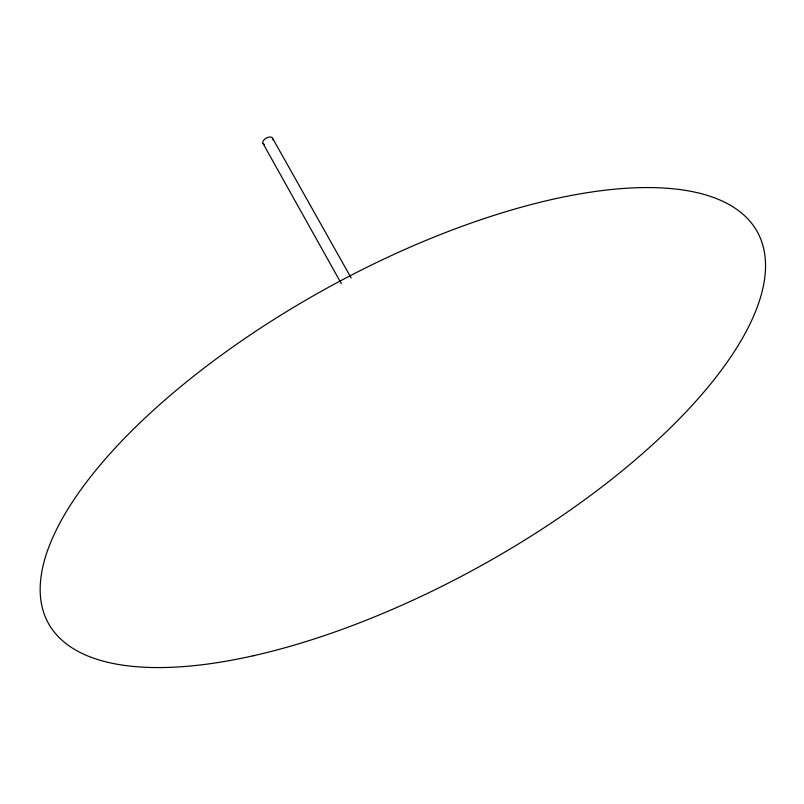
<?xml version="1.0" encoding="UTF-8"?>
<svg xmlns="http://www.w3.org/2000/svg" width="804" height="804" viewBox="0 0 804 804"><rect width="100%" height="100%" fill="white"/><g stroke="black" fill="none" stroke-linecap="round" stroke-linejoin="round"><path stroke-width="1.21" d="M272.486 138.067L351.177 278.003M263.059 143.554L341.368 283.681M264.516 144.499A5.457 3.095 -29.4 0 1 263.481 140.559A5.457 3.095 -29.4 0 1 269.551 137.022A5.457 3.095 -29.4 0 1 272.667 139.745M253.129 655.793A404.904 158.73 -28.9 0 0 763.8 249.139A404.904 158.73 -28.9 0 0 191.633 377.779A404.904 158.73 -28.9 0 0 253.129 655.793"/></g></svg>
